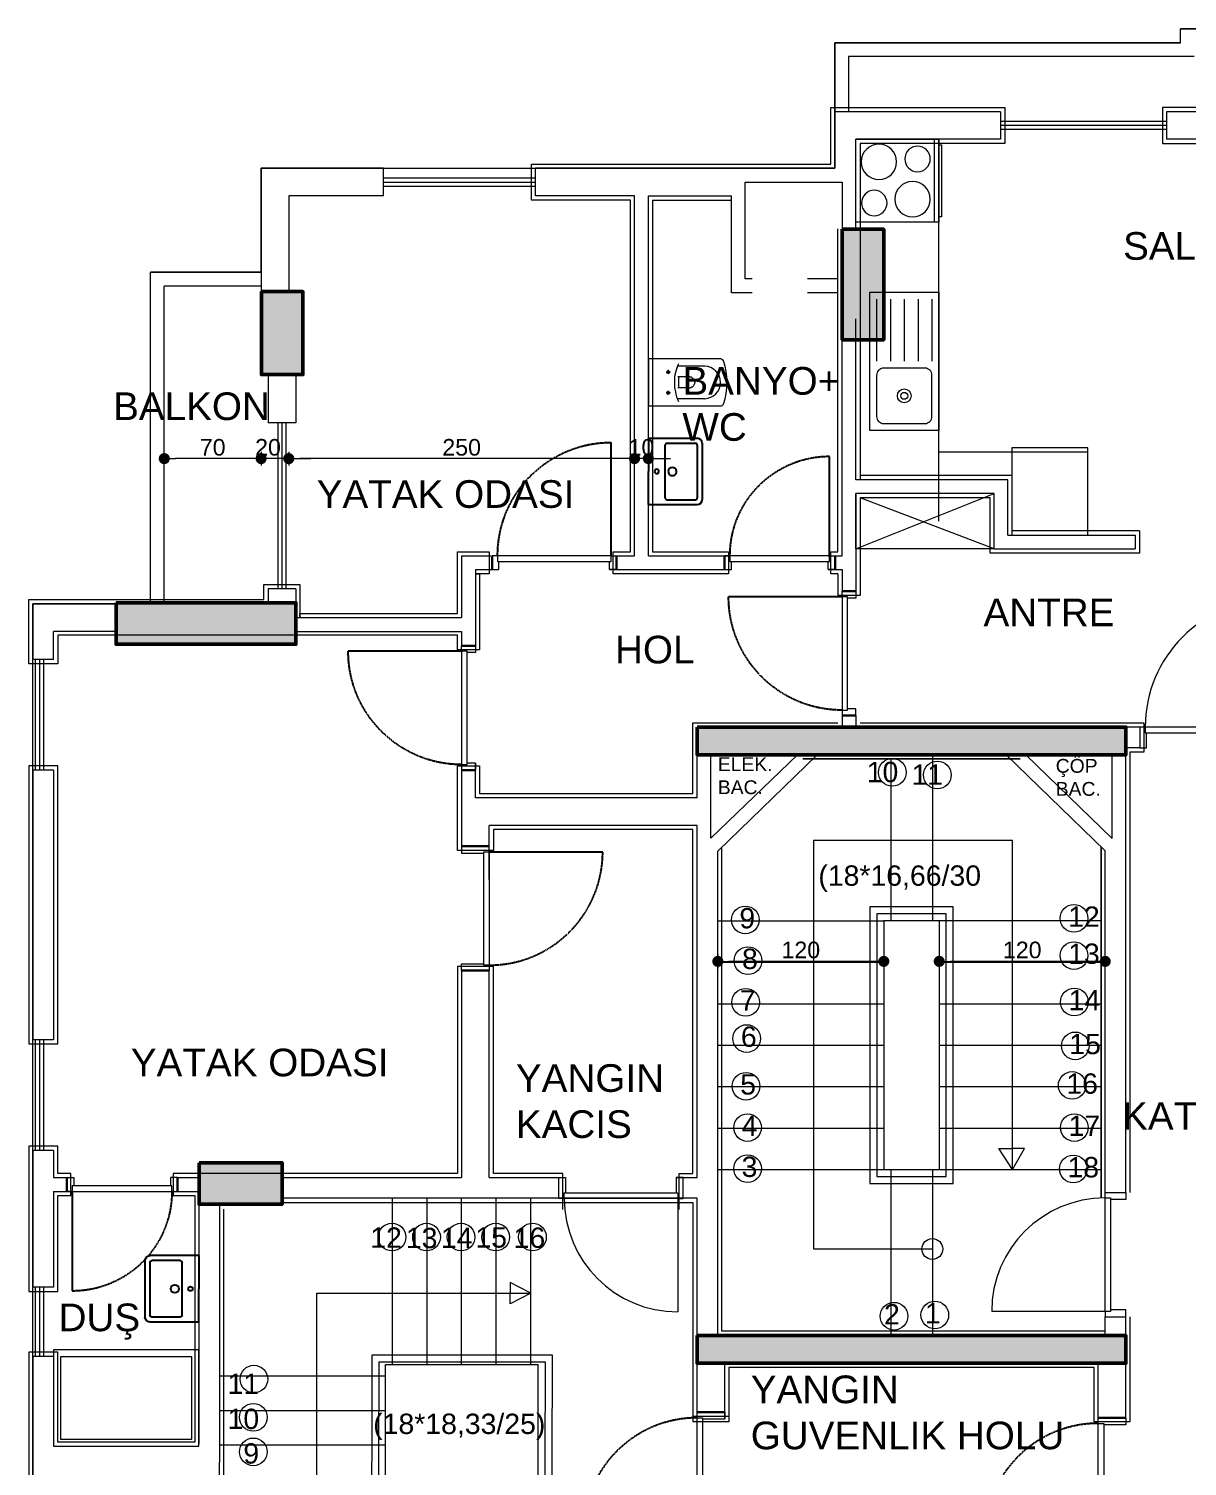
# Model space of a CAD drawing. Header units: millimetres. Extents: x 38129 to 72024, y -56282 to 16512.
# Drawn here: x 51181 to 52018, y -54237 to -53197 of the extents above; entities that cross this region are included whole.
import ezdxf

# ---------------------------------------------------------------- set-up
doc = ezdxf.new("R2010")
doc.units = ezdxf.units.MM
doc.linetypes.add('CENTER2', pattern=[1.125, 0.75, -0.125, 0.125, -0.125])
doc.linetypes.add('HIDDEN', pattern=[0.375, 0.25, -0.125])
for name, color, linetype, lineweight in [('COLUMN4', 3, 'Continuous', 50), ('DUVAR', 255, 'Continuous', 30), ('MİMARİ', 4, 'Continuous', 9), ('TARAMA', 252, 'Continuous', 0)]:
    doc.layers.add(name, color=color, linetype=linetype, lineweight=lineweight)
doc.layers.add('HIDDEN', color=1, linetype='HIDDEN')
doc.layers.add('tefriş', color=42, linetype='Continuous')
doc.styles.add('icdisolcu_yazi', font='arial.ttf')
doc.styles.get("Standard").update_dxf_attribs({"font": 'arial.ttf'})
doc.dimstyles.new('İç Ölçü', dxfattribs={"dimtxt": 12, "dimasz": 8, "dimexe": 5, "dimexo": 0, "dimgap": 2, "dimtad": 1, "dimdec": 0, "dimzin": 12, "dimdsep": 46, "dimtxsty": 'icdisolcu_yazi', "dimblk": 'DOT', "dimcen": 8, "dimdle": 5, "dimclrd": 256, "dimclre": 256, "dimclrt": 7, "dimadec": 0, "dimazin": 3, "dimtfac": 1, "dimtdec": 0, "dimtix": 1, "dimtmove": 2, "dimatfit": 3, "dimldrblk": 'DOT', "dimfxl": 0, "dimtolj": 1, "dimtzin": 0, "dimlwd": -1, "dimlwe": -1, "dimarcsym": 0})

# ---------------------------------------------------------------- blocks, each defined once
blk = doc.blocks.new('*U12')
for p, q in [((4, 0), (0, 0)), ((86, 0), (90, 0))]:
    blk.add_line(p, q)
blk.add_lwpolyline([(4, 0), (86, 0), (86, -4), (4, -4)], close=True)
for points in [[(0, -20), (5, -20), (5, -4)], [(90, -20), (85, -20), (85, -4)]]:
    blk.add_lwpolyline(points)
at = {"layer": 'DUVAR'}
for p, q in [((0, 0), (0, -20)), ((90, 0), (90, -20))]:
    blk.add_line(p, q, dxfattribs=at)
at = {"layer": 'HIDDEN'}
blk.add_line((4, 0), (4, 82), dxfattribs=at)
blk.add_arc((4, 0), 82, 360, 90, dxfattribs=at)
blk = doc.blocks.new('SINK_100x50')
for p, q in [((95, -10), (50, -10)), ((95, -20), (50, -20)), ((95, -30), (50, -30)), ((95, -40), (50, -40))]:
    blk.add_line(p, q)
blk.add_lwpolyline([(100, -5), (100, -55), (0, -55), (0, -5)], close=True)
blk.add_lwpolyline([(5, -15), (5, -45, 0.414214), (10, -50), (40, -50, 0.414214), (45, -45), (45, -15, 0.414214), (40, -10), (10, -10, 0.414214)], format="xyb", close=True)
blk.add_lwpolyline([(95, -50), (50, -50)])
for radius in [5, 2.5]:
    blk.add_circle((25, -30), radius)
blk = doc.blocks.new('OVEN_60-60')
for p, q in [((60, 0), (0, 0)), ((0, 0), (0, -60)), ((60, -60), (60, 0)), ((0, -56.7), (60, -56.7)), ((0, -60), (60, -60)), ((4, -60), (4, -62)), ((4, -62), (56, -62)), ((56, -62), (56, -60))]:
    blk.add_line(p, q)
for centre, radius in [((16.3, -16.7), 12.8), ((46.1, -13.3), 9.22), ((43.3, -41), 12.8), ((14.2, -44.6), 9.22)]:
    blk.add_circle(centre, radius)
blk = doc.blocks.new('*U9')
for p, q in [((4, 0), (0, 0)), ((86, 0), (90, 0))]:
    blk.add_line(p, q)
blk.add_lwpolyline([(4, 0), (86, 0), (86, -4), (4, -4)], close=True)
for points in [[(0, -10), (5, -10), (5, -4)], [(90, -10), (85, -10), (85, -4)]]:
    blk.add_lwpolyline(points)
at = {"layer": 'DUVAR'}
for p, q in [((0, 0), (0, -10)), ((90, 0), (90, -10))]:
    blk.add_line(p, q, dxfattribs=at)
at = {"layer": 'HIDDEN'}
blk.add_line((4, 0), (4, 82), dxfattribs=at)
blk.add_arc((4, 0), 82, 360, 90, dxfattribs=at)
blk = doc.blocks.new('*U11')
for p, q in [((4, 0), (0, 0)), ((76, 0), (80, 0))]:
    blk.add_line(p, q)
blk.add_lwpolyline([(4, 0), (76, 0), (76, -4), (4, -4)], close=True)
for points in [[(0, -10), (5, -10), (5, -4)], [(80, -10), (75, -10), (75, -4)]]:
    blk.add_lwpolyline(points)
at = {"layer": 'DUVAR'}
for p, q in [((0, 0), (0, -10)), ((80, 0), (80, -10))]:
    blk.add_line(p, q, dxfattribs=at)
at = {"layer": 'HIDDEN'}
blk.add_line((4, 0), (4, 72), dxfattribs=at)
blk.add_arc((4, 0), 72, 0, 90, dxfattribs=at)
blk = doc.blocks.new('*U15')
for p, q in [((4, 0), (0, 0)), ((86, 0), (90, 0))]:
    blk.add_line(p, q)
blk.add_lwpolyline([(4, 0), (86, 0), (86, -4), (4, -4)], close=True)
for points in [[(0, -20), (5, -20), (5, -4)], [(90, -20), (85, -20), (85, -4)]]:
    blk.add_lwpolyline(points)
at = {"layer": 'DUVAR'}
for p, q in [((0, 0), (0, -20)), ((90, 0), (90, -20))]:
    blk.add_line(p, q, dxfattribs=at)
at = {"layer": 'HIDDEN'}
blk.add_line((4, 0), (4, 82), dxfattribs=at)
blk.add_arc((4, 0), 82, 360, 90, dxfattribs=at)
blk = doc.blocks.new('A$C5F901649')
at = {"layer": 'tefriş'}
for p, q in [((0, 0), (0, 29.48)), ((2.97, 11.25), (3, 28.35)), ((3, 32.48), (37, 32.48)), ((4.12, 29.48), (35.88, 29.48)), ((37.03, 11.25), (37, 28.35)), ((40, 0), (40, 29.48)), ((35.91, 10.13), (4.09, 10.13)), ((0, 0), (20, 0)), ((40, 0), (20, 0))]:
    blk.add_line(p, q, dxfattribs=at)
for centre, radius, start, end in [((3, 29.48), 3, 90, 180), ((4.12, 28.35), 1.13, 90, 179.92376), ((35.88, 28.35), 1.13, 0.07624, 90), ((37, 29.48), 3, 0, 90), ((4.09, 11.25), 1.13, 179.92376, 270), ((20, 14.45), 2.48, 90, 270), ((20, 14.45), 2.48, 270, 90), ((35.91, 11.25), 1.13, 270, 0.07624), ((20, 5.05), 1.31, 90, 270), ((20, 5.05), 1.31, 270, 90)]:
    blk.add_arc(centre, radius, start, end, dxfattribs=at)
blk = doc.blocks.new('*U34')
for p, q in [((4, 0), (0, 0)), ((86, 0), (90, 0))]:
    blk.add_line(p, q)
blk.add_lwpolyline([(4, 0), (86, 0), (86, -4), (4, -4)], close=True)
for points in [[(0, -10), (5, -10), (5, -4)], [(90, -10), (85, -10), (85, -4)]]:
    blk.add_lwpolyline(points)
at = {"layer": 'DUVAR'}
for p, q in [((0, 0), (0, -10)), ((90, 0), (90, -10))]:
    blk.add_line(p, q, dxfattribs=at)
at = {"layer": 'HIDDEN'}
blk.add_line((4, 0), (4, 82), dxfattribs=at)
blk.add_arc((4, 0), 82, 360, 90, dxfattribs=at)
blk = doc.blocks.new('_Dot')
at = {"color": 0, "lineweight": -2}
blk.add_line((-0.5, 0), (-1, 0), dxfattribs=at)
at = {"color": 0, "lineweight": 30, "const_width": 0.5}
blk.add_lwpolyline([(-0.25, 0, 1), (0.25, 0, 1)], format="xyb", close=True, dxfattribs=at)
blk = doc.blocks.new('*D2972')
at = {"layer": 'Defpoints', "color": 0, "transparency": 16777216}
for p in [(51618.5, -53508), (51618.5, -53508.1), (51628.5, -53508)]:
    blk.add_point(p, dxfattribs=at)
at = {"layer": 'MİMARİ', "transparency": 16777216}
for p, q in [((51618.5, -53508.1), (51618.5, -53503)), ((51628.5, -53508), (51628.5, -53503))]:
    blk.add_line(p, q, dxfattribs=at)
at = {"layer": 'MİMARİ', "linetype": 'Continuous', "transparency": 16777216}
for p, q in [((51610.5, -53508), (51602.5, -53508)), ((51628.5, -53508), (51618.5, -53508)), ((51636.5, -53508), (51644.5, -53508))]:
    blk.add_line(p, q, dxfattribs=at)
at = {"layer": 'MİMARİ', "transparency": 16777216, "xscale": 8, "yscale": 8, "zscale": 8}
blk.add_blockref('_Dot', (51618.5, -53508), dxfattribs=at)
at = {"layer": 'MİMARİ', "transparency": 16777216, "xscale": 8, "yscale": 8, "zscale": 8, "rotation": 180}
blk.add_blockref('_Dot', (51628.5, -53508), dxfattribs=at)
at = {"layer": 'MİMARİ', "color": 7, "transparency": 16777216, "insert": (51623.5, -53499.9), "char_height": 12, "attachment_point": 5, "style": 'icdisolcu_yazi'}
blk.add_mtext('\\A1;10', dxfattribs=at)
blk = doc.blocks.new('*D2973')
at = {"layer": 'Defpoints', "color": 0, "transparency": 16777216}
for p in [(51368.5, -53482.1), (51368.5, -53508), (51618.5, -53508.1)]:
    blk.add_point(p, dxfattribs=at)
at = {"layer": 'MİMARİ', "transparency": 16777216}
for p, q in [((51368.5, -53503), (51368.5, -53513)), ((51618.5, -53508.1), (51618.5, -53503))]:
    blk.add_line(p, q, dxfattribs=at)
at = {"layer": 'MİMARİ', "linetype": 'Continuous', "transparency": 16777216}
blk.add_line((51610.5, -53508), (51376.5, -53508), dxfattribs=at)
at = {"layer": 'MİMARİ', "transparency": 16777216, "xscale": 8, "yscale": 8, "zscale": 8, "rotation": 180}
blk.add_blockref('_Dot', (51368.5, -53508), dxfattribs=at)
at = {"layer": 'MİMARİ', "transparency": 16777216, "xscale": 8, "yscale": 8, "zscale": 8}
blk.add_blockref('_Dot', (51618.5, -53508), dxfattribs=at)
at = {"layer": 'MİMARİ', "color": 7, "transparency": 16777216, "insert": (51493.5, -53499.9), "char_height": 12, "attachment_point": 5, "style": 'icdisolcu_yazi'}
blk.add_mtext('\\A1;250', dxfattribs=at)
blk = doc.blocks.new('*D2974')
at = {"layer": 'Defpoints', "color": 0, "transparency": 16777216}
for p in [(51348.5, -53480.4), (51368.5, -53482.1), (51348.5, -53508)]:
    blk.add_point(p, dxfattribs=at)
at = {"layer": 'MİMARİ', "transparency": 16777216}
for p, q in [((51348.5, -53503), (51348.5, -53513)), ((51368.5, -53503), (51368.5, -53513))]:
    blk.add_line(p, q, dxfattribs=at)
at = {"layer": 'MİMARİ', "linetype": 'Continuous', "transparency": 16777216}
for p, q in [((51340.5, -53508), (51332.5, -53508)), ((51368.5, -53508), (51348.5, -53508)), ((51376.5, -53508), (51384.5, -53508))]:
    blk.add_line(p, q, dxfattribs=at)
at = {"layer": 'MİMARİ', "transparency": 16777216, "xscale": 8, "yscale": 8, "zscale": 8}
blk.add_blockref('_Dot', (51348.5, -53508), dxfattribs=at)
at = {"layer": 'MİMARİ', "transparency": 16777216, "xscale": 8, "yscale": 8, "zscale": 8, "rotation": 180}
blk.add_blockref('_Dot', (51368.5, -53508), dxfattribs=at)
at = {"layer": 'MİMARİ', "color": 7, "transparency": 16777216, "insert": (51353.5, -53499.9), "char_height": 12, "attachment_point": 5, "style": 'icdisolcu_yazi'}
blk.add_mtext('\\A1;20', dxfattribs=at)
blk = doc.blocks.new('*D2975')
at = {"layer": 'Defpoints', "color": 0, "transparency": 16777216}
for p in [(51348.5, -53480.4), (51278.5, -53508), (51278.5, -53517)]:
    blk.add_point(p, dxfattribs=at)
at = {"layer": 'MİMARİ', "transparency": 16777216}
for p, q in [((51278.5, -53513), (51278.5, -53503)), ((51348.5, -53503), (51348.5, -53513))]:
    blk.add_line(p, q, dxfattribs=at)
at = {"layer": 'MİMARİ', "linetype": 'Continuous', "transparency": 16777216}
blk.add_line((51340.5, -53508), (51286.5, -53508), dxfattribs=at)
at = {"layer": 'MİMARİ', "transparency": 16777216, "xscale": 8, "yscale": 8, "zscale": 8, "rotation": 180}
blk.add_blockref('_Dot', (51278.5, -53508), dxfattribs=at)
at = {"layer": 'MİMARİ', "transparency": 16777216, "xscale": 8, "yscale": 8, "zscale": 8}
blk.add_blockref('_Dot', (51348.5, -53508), dxfattribs=at)
at = {"layer": 'MİMARİ', "color": 7, "transparency": 16777216, "insert": (51313.5, -53499.9), "char_height": 12, "attachment_point": 5, "style": 'icdisolcu_yazi'}
blk.add_mtext('\\A1;70', dxfattribs=at)
blk = doc.blocks.new('duravit-caro-asma-62')
for p, q in [((-458, 118), (-259, 118)), ((-387, 1), (-388, -3)), ((-386, 5), (-387, 1)), ((-385, 8), (-386, 5)), ((-384, 12), (-385, 8)), ((-382, 15), (-384, 12)), ((-380, 18), (-382, 15)), ((-378, 21), (-380, 18)), ((-376, 24), (-378, 21)), ((-374, 26), (-376, 24)), ((-371, 29), (-374, 26)), ((-368, 31), (-371, 29)), ((-365, 33), (-368, 31)), ((-362, 34), (-365, 33)), ((-359, 36), (-362, 34)), ((-355, 37), (-359, 36)), ((-351, 38), (-355, 37)), ((-347, 38), (-351, 38)), ((-343, 38), (-347, 38)), ((-344, 38), (-264, 38)), ((-271, 37), (-271, -42)), ((-388, -3), (-388, -7)), ((-388, -7), (-388, -7)), ((-388, -7), (-388, -11)), ((-388, -11), (-388, -15)), ((-388, -15), (-387, -11)), ((-387, -11), (-386, -14)), ((-386, -14), (-385, -10)), ((-385, -10), (-383, -13)), ((-383, -13), (-382, -17)), ((-382, -17), (-380, -20)), ((-380, -20), (-378, -23)), ((-378, -23), (-375, -26)), ((-375, -26), (-373, -29)), ((-373, -29), (-370, -31)), ((-370, -31), (-367, -33)), ((-367, -33), (-364, -35)), ((-364, -35), (-361, -37)), ((-361, -37), (-357, -38)), ((-357, -38), (-353, -39)), ((-353, -39), (-349, -40)), ((-349, -40), (-345, -41)), ((-345, -41), (-341, -41)), ((-264, -42), (-340, -42)), ((-458, -118), (-261, -118))]:
    blk.add_line(p, q)
at = {"color": 4, "linetype": 'CENTER2', "ltscale": 30}
for p, q in [((-209, 75), (-176, 75)), ((-193, 91), (-193, 57)), ((-209, -75), (-176, -75)), ((-193, -91), (-193, -57))]:
    blk.add_line(p, q, dxfattribs=at)
blk.add_lwpolyline([(-50, 165, 0.414214), (-55, 170), (-573, 170, 0.320013), (-592, 157, 0.178212), (-592, -157, 0.320013), (-573, -170), (-55, -170, 0.414214), (-50, -165)], format="xyb", close=True)
for centre in [(-193, 75), (-193, -75)]:
    blk.add_circle(centre, 10)
for centre, radius, start, end in [((-454, 0), 118, 91.839, 268.161), ((-598, -4), 360, 359.6639, 23.2064), ((-542, -4), 304, 334.6873, 359.5949)]:
    blk.add_arc(centre, radius, start, end)
blk = doc.blocks.new('*U8')
for p, q in [((4, 0), (0, 0)), ((76, 0), (80, 0))]:
    blk.add_line(p, q)
blk.add_lwpolyline([(4, 0), (76, 0), (76, -4), (4, -4)], close=True)
for points in [[(0, -10), (5, -10), (5, -4)], [(80, -10), (75, -10), (75, -4)]]:
    blk.add_lwpolyline(points)
at = {"layer": 'DUVAR'}
for p, q in [((0, 0), (0, -10)), ((80, 0), (80, -10))]:
    blk.add_line(p, q, dxfattribs=at)
at = {"layer": 'HIDDEN'}
blk.add_line((4, 0), (4, 72), dxfattribs=at)
blk.add_arc((4, 0), 72, 0, 90, dxfattribs=at)
blk = doc.blocks.new('wertertw')
at = {"layer": 'TARAMA', "lineweight": -3}
h = blk.add_hatch(dxfattribs=at)
h.set_pattern_fill('ANSI33', color=256, scale=2.5, style=0)
h.set_pattern_definition([(45, (-86643.698, -32547.66), (-11.2253202, 11.2253202), []), (45, (-86632.472, -32547.66), (-11.2253202, 11.2253202), [7.9375, -3.96875])])
h.paths.add_polyline_path([(-616.2, 351.9), (-616.2, -88.1), (-306.2, -88.1), (-306.2, -68.1), (-596.2, -68.1), (-596.2, 331.9), (-306.2, 331.9), (-306.2, 351.9)])
h.paths.add_polyline_path([(38.8, -338.1), (78.8, -338.1), (78.8, -378.1), (38.8, -378.1)])
h.paths.add_polyline_path([(-471.2, -318.1), (-441.2, -318.1), (-441.2, -378.1), (-471.2, -378.1)])
h.paths.add_polyline_path([(-961.2, -318.1), (-931.2, -318.1), (-931.2, -378.1), (-961.2, -378.1)])
h.paths.add_polyline_path([(343.8, -163.1), (413.8, -163.1), (413.8, -198.1), (343.8, -198.1)])
h.paths.add_polyline_path([(8.8, -163.1), (78.8, -163.1), (78.8, -198.1), (8.8, -198.1)])
h.paths.add_polyline_path([(-1036.2, -148.1), (-906.2, -148.1), (-906.2, -178.1), (-1036.2, -178.1)])
h.paths.add_polyline_path([(-976.2, 256.9), (-916.2, 256.9), (-916.2, 226.9), (-976.2, 226.9)])
h.paths.add_polyline_path([(343.8, 459.4), (413.8, 459.4), (413.8, 424.4), (343.8, 424.4)])
h.paths.add_polyline_path([(8.8, 459.4), (78.8, 459.4), (78.8, 424.4), (8.8, 424.4)])
h.paths.add_polyline_path([(-616.2, 531.9), (-306.2, 531.9), (-306.2, 511.9), (-616.2, 511.9)])
h.paths.add_polyline_path([(-976.2, 656.9), (-916.2, 656.9), (-916.2, 626.9), (-976.2, 626.9)])
h.paths.add_polyline_path([(-616.2, 971.9), (-306.2, 971.9), (-306.2, 951.9), (-616.2, 951.9)])
h.paths.add_polyline_path([(343.8, 1081.9), (413.8, 1081.9), (413.8, 1046.9), (343.8, 1046.9)])
h.paths.add_polyline_path([(8.8, 1081.9), (78.8, 1081.9), (78.8, 1046.9), (8.8, 1046.9)])
h.paths.add_polyline_path([(-1036.2, 1061.9), (-906.2, 1061.9), (-906.2, 1031.9), (-1036.2, 1031.9)])
h.paths.add_polyline_path([(-931.2, 1286.9), (-901.2, 1286.9), (-901.2, 1226.9), (-931.2, 1226.9)])
h.paths.add_polyline_path([(68.8, 1332), (108.8, 1332), (108.8, 1292), (68.8, 1292)])
h.paths.add_polyline_path([(-511.2, 1332), (-481.2, 1332), (-481.2, 1252), (-511.2, 1252)])
at = {"layer": 'COLUMN4', "color": 3}
for points in [[(-511.2, 1332), (-481.2, 1332), (-481.2, 1252), (-511.2, 1252)], [(-931.2, 1286.9), (-901.2, 1286.9), (-901.2, 1226.9), (-931.2, 1226.9)], [(-1036.2, 1061.9), (-906.2, 1061.9), (-906.2, 1031.9), (-1036.2, 1031.9)], [(-616.2, 971.9), (-306.2, 971.9), (-306.2, 951.9), (-616.2, 951.9)], [(-976.2, 656.9), (-916.2, 656.9), (-916.2, 626.9), (-976.2, 626.9)], [(-616.2, 531.9), (-306.2, 531.9), (-306.2, 511.9), (-616.2, 511.9)]]:
    blk.add_lwpolyline(points, close=True, dxfattribs=at)
blk = doc.blocks.new('*D2983')
at = {"layer": 'Defpoints', "color": 0, "transparency": 16777216}
for p in [(51838.8, -53864.2), (51838.8, -53871.6), (51958.8, -53872.2)]:
    blk.add_point(p, dxfattribs=at)
at = {"layer": 'MİMARİ', "transparency": 16777216}
for p, q in [((51838.8, -53866.6), (51838.8, -53876.6)), ((51958.8, -53872.2), (51958.8, -53866.6))]:
    blk.add_line(p, q, dxfattribs=at)
at = {"layer": 'MİMARİ', "linetype": 'Continuous', "transparency": 16777216}
blk.add_line((51950.8, -53871.6), (51846.8, -53871.6), dxfattribs=at)
at = {"layer": 'MİMARİ', "transparency": 16777216, "xscale": 8, "yscale": 8, "zscale": 8, "rotation": 180}
blk.add_blockref('_Dot', (51838.8, -53871.6), dxfattribs=at)
at = {"layer": 'MİMARİ', "transparency": 16777216, "xscale": 8, "yscale": 8, "zscale": 8}
blk.add_blockref('_Dot', (51958.8, -53871.6), dxfattribs=at)
at = {"layer": 'MİMARİ', "color": 7, "transparency": 16777216, "insert": (51898.8, -53863.4), "char_height": 12, "attachment_point": 5, "style": 'icdisolcu_yazi'}
blk.add_mtext('\\A1;120', dxfattribs=at)
blk = doc.blocks.new('*D2984')
at = {"layer": 'Defpoints', "color": 0, "transparency": 16777216}
for p in [(51678.7, -53854.8), (51798.7, -53860), (51678.7, -53871.6)]:
    blk.add_point(p, dxfattribs=at)
at = {"layer": 'MİMARİ', "transparency": 16777216}
for p, q in [((51678.7, -53866.6), (51678.7, -53876.6)), ((51798.7, -53866.6), (51798.7, -53876.6))]:
    blk.add_line(p, q, dxfattribs=at)
at = {"layer": 'MİMARİ', "linetype": 'Continuous', "transparency": 16777216}
blk.add_line((51790.7, -53871.6), (51686.7, -53871.6), dxfattribs=at)
at = {"layer": 'MİMARİ', "transparency": 16777216, "xscale": 8, "yscale": 8, "zscale": 8, "rotation": 180}
blk.add_blockref('_Dot', (51678.7, -53871.6), dxfattribs=at)
at = {"layer": 'MİMARİ', "transparency": 16777216, "xscale": 8, "yscale": 8, "zscale": 8}
blk.add_blockref('_Dot', (51798.7, -53871.6), dxfattribs=at)
at = {"layer": 'MİMARİ', "color": 7, "transparency": 16777216, "insert": (51738.7, -53863.4), "char_height": 12, "attachment_point": 5, "style": 'icdisolcu_yazi'}
blk.add_mtext('\\A1;120', dxfattribs=at)

msp = doc.modelspace()

# ---------------------------------------------------------------- linework, layer by layer
at = {"layer": 'MİMARİ'}
for p, q in [((52498.5, -53197.1), (52013.1, -53197.1)), ((52013.1, -53207.2), (52013.1, -53197.1)), ((52013.1, -53207.2), (51763.3, -53207.2)), ((51763.3, -53207.2), (51763.3, -53257.2)), ((52023.1, -53217.2), (51773.3, -53217.2)), ((51773.3, -53217.2), (51773.3, -53257.2)), ((51760.3, -53295), (51760.3, -53254.2)), ((51760.3, -53254.2), (51886.1, -53254.2)), ((51883.1, -53257.2), (51883.1, -53277.1)), ((51886.1, -53254.2), (51886.1, -53280.1)), ((52088.1, -53257.2), (52003.1, -53257.2)), ((52003.1, -53257.2), (52003.1, -53277.1)), ((52003.1, -53264.1), (51883.1, -53264.1)), ((52003.1, -53267.1), (51883.1, -53267.1)), ((51778.5, -53341.8), (51778.5, -53277.1)), ((52003.1, -53270.1), (51883.1, -53270.1)), ((51886.1, -53280.1), (51781.5, -53280.1)), ((51781.5, -53280.1), (51781.5, -53338.8)), ((51437, -53318), (51437, -53298)), ((51544, -53321), (51544, -53295)), ((51544, -53295), (51615.5, -53295)), ((51547, -53318), (51547, -53298)), ((51615.5, -53295), (51760.3, -53295)), ((51720.5, -53295), (51760.3, -53295)), ((51437, -53305), (51547, -53305)), ((51437, -53308), (51547, -53308)), ((51698.5, -53308), (51768.5, -53308)), ((51698.5, -53378), (51698.5, -53308)), ((51723.5, -53308), (51768.5, -53308)), ((51768.5, -53308), (51768.5, -53341.8)), ((51437, -53311), (51547, -53311)), ((51618.5, -53578.3), (51618.5, -53318)), ((51628.5, -53396.8), (51628.5, -53318)), ((51628.5, -53318), (51688.5, -53318)), ((51688.5, -53388), (51688.5, -53318)), ((51615.5, -53321), (51544, -53321)), ((51615.5, -53575.3), (51615.5, -53321)), ((51631.5, -53321), (51688.5, -53321)), ((51631.5, -53321), (51631.5, -53575.3)), ((51781.5, -53338.8), (51781.5, -53338.8)), ((51781.5, -53338.8), (51781.5, -53409.8)), ((51765.5, -53575.3), (51765.5, -53341.8)), ((51348.5, -53373.2), (51268.5, -53373.2)), ((51268.5, -53613), (51268.5, -53373.2)), ((51703.5, -53378), (51698.5, -53378)), ((51765.5, -53378), (51743.5, -53378)), ((51348.5, -53383.2), (51278.5, -53383.2)), ((51278.5, -53613), (51278.5, -53383.2)), ((51628.5, -53578.3), (51628.5, -53388)), ((51703.5, -53388), (51688.5, -53388)), ((51765.5, -53388), (51743.5, -53388)), ((51778.5, -53523.3), (51778.5, -53406.8)), ((51778.5, -53523.3), (51778.5, -53406.8)), ((51781.5, -53409.8), (51781.5, -53409.8)), ((51781.5, -53409.8), (51781.5, -53520.3)), ((51781.5, -53409.8), (51781.5, -53523.3)), ((51768.5, -53578.3), (51768.5, -53416.8)), ((51353.5, -53447.2), (51353.5, -53482.1)), ((51373.5, -53447.2), (51373.5, -53482.1)), ((51373.5, -53482.1), (51353.5, -53482.1)), ((51360.5, -53482.1), (51360.5, -53602.1)), ((51363.5, -53482.1), (51363.5, -53602.1)), ((51366.5, -53482.1), (51366.5, -53602.1)), ((51888.5, -53523.3), (51778.5, -53523.3)), ((51888.5, -53563.3), (51888.5, -53523.3)), ((51778.5, -53563.3), (51778.5, -53533.3)), ((51778.5, -53533.3), (51778.5, -53603.9)), ((51878.5, -53533.3), (51778.5, -53533.3)), ((51778.5, -53573.3), (51878.5, -53533.3)), ((51778.5, -53563.3), (51778.5, -53533.3)), ((51778.5, -53573.3), (51778.5, -53533.3)), ((51781.5, -53536.3), (51781.5, -53560.3)), ((51878.5, -53573.3), (51781.5, -53536.3)), ((51781.5, -53536.3), (51781.5, -53572.1)), ((51878.5, -53573.3), (51878.5, -53533.3)), ((51888.5, -53563.3), (51980.5, -53563.3)), ((51980.5, -53563.3), (51980.5, -53573.3)), ((51983.5, -53560.3), (51983.5, -53576.3)), ((51490.5, -53578.3), (51490.5, -53575.3)), ((51490.5, -53575.3), (51510.5, -53575.3)), ((51490.5, -53620), (51490.5, -53578.3)), ((51493.5, -53578.3), (51493.5, -53623)), ((51493.5, -53578.3), (51514.5, -53578.3)), ((51510.5, -53575.3), (51513.5, -53575.3)), ((51513.5, -53575.3), (51513.5, -53588.3)), ((51601.5, -53578.3), (51618.5, -53578.3)), ((51603, -53591.3), (51603, -53575.3)), ((51603, -53575.3), (51615.5, -53575.3)), ((51628.5, -53578.3), (51687.5, -53578.3)), ((51631.5, -53575.3), (51686.5, -53575.3)), ((51686.5, -53575.3), (51686.5, -53591.3)), ((51758.5, -53578.3), (51768.5, -53578.3)), ((51760.5, -53575.3), (51765.5, -53575.3)), ((51760.5, -53591.3), (51760.5, -53575.3)), ((51878.5, -53573.3), (51778.5, -53573.3)), ((51778.5, -53573.3), (51778.5, -53603.9)), ((51878.5, -53573.3), (51980.5, -53573.3)), ((51503.5, -53588.3), (51503.5, -53643.3)), ((51503.5, -53588.3), (51515.5, -53588.3)), ((51513.5, -53588.3), (51513.5, -53591.3)), ((51600.5, -53588.3), (51688.5, -53588.3)), ((51758.5, -53588.3), (51768.5, -53588.3)), ((51768.5, -53588.3), (51768.5, -53603.9)), ((51768.5, -53588.3), (51768.5, -53603.9)), ((51350.5, -53602.1), (51350.5, -53599.1)), ((51350.5, -53599.1), (51368.5, -53599.1)), ((51368.5, -53599.1), (51376.5, -53599.1)), ((51376.5, -53599.1), (51376.5, -53623)), ((51513.5, -53591.3), (51503.5, -53591.3)), ((51503.5, -53591.3), (51506.5, -53591.3)), ((51506.5, -53591.3), (51506.5, -53643.3)), ((51686.5, -53591.3), (51603, -53591.3)), ((51765.5, -53591.3), (51760.5, -53591.3)), ((51765.5, -53591.3), (51765.5, -53606.9)), ((51180.5, -53656.3), (51180.5, -53610)), ((51180.5, -53610), (51315.5, -53610)), ((51315.5, -53610), (51315.5, -53610)), ((51315.5, -53610), (51350.5, -53610)), ((51341.5, -53610), (51341.5, -53610)), ((51350.5, -53610), (51350.5, -53602.1)), ((51353.5, -53602.1), (51353.5, -53612.2)), ((51373.5, -53602.1), (51353.5, -53602.1)), ((51373.5, -53602.1), (51373.5, -53612.2)), ((51781.5, -53606.9), (51765.5, -53606.9)), ((51768.5, -53603.9), (51778.5, -53603.9)), ((51768.5, -53603.9), (51778.5, -53603.9)), ((51183.5, -53613), (51183.5, -53653.3)), ((51243.5, -53613), (51183.5, -53613)), ((51373.5, -53620), (51373.5, -53623)), ((51376.5, -53623), (51376.5, -53620)), ((51376.5, -53620), (51490.5, -53620)), ((51373.7, -53623), (51493.5, -53623)), ((51198.5, -53653.3), (51198.5, -53633)), ((51243.5, -53633), (51198.5, -53633)), ((51490.5, -53635.7), (51201.5, -53635.7)), ((51201.5, -53635.7), (51201.5, -53656.3)), ((51253.5, -53633), (51253.5, -53633)), ((51373.7, -53633), (51493.5, -53633)), ((51490.5, -53646.3), (51490.5, -53635.7)), ((51493.5, -53633), (51493.5, -53643.3)), ((51493.5, -53646.3), (51490.5, -53646.3)), ((51493.5, -53643.3), (51503.5, -53643.3)), ((51506.5, -53646.3), (51493.5, -53646.3)), ((51506.5, -53643.3), (51506.5, -53646.3)), ((51201.5, -53656.3), (51180.5, -53656.3)), ((51198.5, -53653.3), (51183.5, -53653.3)), ((51185.5, -53733.3), (51185.5, -53653.3)), ((51188.5, -53733.3), (51188.5, -53653.3)), ((51191.5, -53733.3), (51191.5, -53653.3)), ((51768.5, -53693.9), (51768.5, -53702.2)), ((51768.5, -53693.9), (51778.5, -53693.9)), ((51778.5, -53693.9), (51778.5, -53702.2)), ((51660.7, -53750.3), (51660.7, -53699.2)), ((51660.7, -53699.2), (51765.5, -53699.2)), ((51781.5, -53699.2), (51978.7, -53699.2)), ((51983.7, -53702.2), (51973.7, -53702.2)), ((51978.7, -53699.2), (51986.7, -53699.2)), ((51987.7, -53702.2), (51983.7, -53702.2)), ((51983.7, -53702.2), (51983.7, -53717.2)), ((51986.7, -53699.2), (51986.7, -53720.2)), ((51673.7, -53782.5), (51673.7, -53722.1)), ((51736.3, -53722.2), (51673.7, -53782.5)), ((51750.5, -53722.2), (51678.7, -53791.8)), ((51740.3, -53725.1), (51897.2, -53725.1)), ((51803.7, -53725.1), (51803.7, -53842.2)), ((51833.8, -53722.2), (51833.8, -53842.2)), ((51901.3, -53722.2), (51963.8, -53782.7)), ((51963.8, -53782.7), (51963.8, -53722.2)), ((51983.7, -53717.2), (51973.7, -53717.2)), ((51986.7, -53720.2), (51976.7, -53720.2)), ((51976.7, -53720.2), (51976.7, -53738.6)), ((51183.5, -53733.3), (51183.5, -53928.3)), ((51198.5, -53733.3), (51183.5, -53733.3)), ((51198.5, -53733.3), (51198.5, -53928.3)), ((51490.5, -53750.3), (51490.5, -53730.3)), ((51490.5, -53730.3), (51506.5, -53730.3)), ((51503.5, -53733.3), (51493.5, -53733.3)), ((51493.5, -53733.3), (51493.5, -53753.3)), ((51503.5, -53733.3), (51503.5, -53728.3)), ((51503.5, -53728.3), (51503.5, -53733.3)), ((51503.5, -53728.3), (51503.5, -53733.3)), ((51503.5, -53753.3), (51503.5, -53733.3)), ((51506.5, -53730.3), (51506.5, -53750.3)), ((51490.5, -53791.3), (51490.5, -53750.3)), ((51490.5, -53750.3), (51490.5, -53750.3)), ((51493.5, -53753.3), (51493.5, -53793.3)), ((51493.5, -53753.3), (51493.5, -53753.3)), ((51663.7, -53753.3), (51503.5, -53753.3)), ((51506.5, -53750.3), (51660.7, -53750.3)), ((51663.7, -53773.3), (51513.5, -53773.3)), ((51513.5, -53812.5), (51513.5, -53773.3)), ((51660.7, -53776.3), (51516.5, -53776.3)), ((51516.5, -53776.3), (51516.5, -53791.3)), ((51660.7, -54025), (51660.7, -53776.3)), ((51891.8, -53784.3), (51748, -53784.3)), ((51748, -53784.3), (51748, -54079.6)), ((51891.8, -54022.2), (51891.8, -53784.3)), ((51516.5, -53791.3), (51490.5, -53791.3)), ((51678.7, -54048.2), (51678.7, -53791.8)), ((51681.7, -54139.1), (51681.7, -53788.9)), ((51955.8, -53788.8), (51955.8, -54042.8)), ((51678.7, -53842.2), (51798.7, -53842.2)), ((51838.8, -53842.2), (51798.7, -53842.2)), ((51798.7, -53842.2), (51798.7, -54022.2)), ((51516.5, -53875.3), (51490.5, -53875.3)), ((51490.5, -53875.3), (51490.5, -54025)), ((51493.5, -53878.3), (51493.5, -54028)), ((51513.5, -54028), (51513.5, -53878.3)), ((51516.5, -54025), (51516.5, -53875.3)), ((51678.7, -53872.2), (51798.7, -53872.2)), ((51838.8, -53872.2), (51955.8, -53872.2)), ((51678.7, -53902.2), (51798.7, -53902.2)), ((51838.8, -53902.2), (51955.8, -53902.2)), ((51198.5, -53928.3), (51183.5, -53928.3)), ((51185.5, -54008.3), (51185.5, -53928.3)), ((51188.5, -54008.3), (51188.5, -53928.3)), ((51191.5, -54008.3), (51191.5, -53928.3)), ((51678.7, -53932.2), (51798.7, -53932.2)), ((51838.8, -53932.2), (51955.8, -53932.2)), ((51678.7, -53962.2), (51798.7, -53962.2)), ((51678.7, -53962.2), (51798.7, -53962.2)), ((51838.8, -53962.2), (51955.8, -53962.2)), ((51838.8, -53962.2), (51955.8, -53962.2)), ((51678.7, -53992.2), (51798.7, -53992.2)), ((51838.8, -53992.2), (51955.8, -53992.2)), ((51183.5, -54008.3), (51183.5, -54107.3)), ((51198.5, -54008.3), (51183.5, -54008.3)), ((51891.8, -54022.2), (51881.9, -54006.9)), ((51881.9, -54006.9), (51891.8, -54006.9)), ((51490.5, -54025), (51285, -54025)), ((51285, -54025), (51285, -54041)), ((51566.7, -54025), (51516.5, -54025)), ((51566.7, -54051), (51566.7, -54025)), ((51566.7, -54046), (51566.7, -54025)), ((51650.7, -54051), (51650.7, -54025)), ((51650.7, -54025), (51660.7, -54025)), ((51678.7, -54022.2), (51798.7, -54022.2)), ((51798.7, -54022.2), (51838.8, -54022.2)), ((51803.7, -54022.2), (51803.7, -54142.2)), ((51198.5, -54028), (51208, -54028)), ((51288, -54028), (51303.5, -54028)), ((51363.5, -54028), (51493.5, -54028)), ((51513.5, -54028), (51568.7, -54028)), ((51563.7, -54043), (51563.7, -54028)), ((51648.7, -54028), (51663.7, -54028)), ((51648.7, -54028), (51663.7, -54028)), ((51648.7, -54028), (51663.7, -54028)), ((51648.7, -54028), (51663.7, -54028)), ((51653.7, -54043), (51653.7, -54028)), ((51198.5, -54038), (51212, -54038)), ((51198.5, -54038), (51198.5, -54107.3)), ((51284, -54038), (51303.5, -54038)), ((51285, -54041), (51300.5, -54041)), ((51300.5, -54041), (51300.5, -54219.2)), ((51363.7, -54045.9), (51660.7, -54045.9)), ((51567.7, -54043), (51563.7, -54043)), ((51649.7, -54043), (51653.7, -54043)), ((51649.7, -54043), (51649.7, -54125)), ((51660.7, -54045.9), (51660.7, -54204.7)), ((51958.7, -54042.7), (51958.7, -54038.7)), ((51958.7, -54038.7), (51973.7, -54038.7)), ((51321.5, -54417.2), (51321.5, -54050.9)), ((51488.5, -54047.9), (51488.5, -54047.9)), ((51488.5, -54047.9), (51488.5, -54047.9)), ((51198.5, -54078.3), (51198.5, -54078.3)), ((51748, -54079.6), (51833.8, -54079.6)), ((51198.5, -54107.3), (51183.5, -54107.3)), ((51185.5, -54157.3), (51185.5, -54107.3)), ((51188.5, -54157.3), (51188.5, -54107.3)), ((51191.5, -54157.3), (51191.5, -54107.3)), ((51543.5, -54111.5), (51528.6, -54103.8)), ((51528.6, -54103.8), (51528.6, -54111.5)), ((51388.7, -54351.6), (51388.7, -54111.5)), ((51388.7, -54111.5), (51543.5, -54111.5)), ((51543.5, -54111.5), (51528.6, -54119.2)), ((51528.6, -54119.2), (51528.6, -54111.5)), ((51958.7, -54124.7), (51876.7, -54124.7)), ((51958.7, -54124.7), (51958.7, -54128.7)), ((51976.7, -54128.7), (51976.7, -54204.7)), ((51958.7, -54139.1), (51681.7, -54139.1)), ((51201.5, -54154.3), (51180.5, -54154.3)), ((51180.5, -54154.3), (51180.5, -54310)), ((51198.5, -54157.3), (51183.5, -54157.3)), ((51183.5, -54157.3), (51183.5, -54307)), ((51198.5, -54154.6), (51198.5, -54222.2)), ((51201.5, -54219.2), (51201.5, -54154.3)), ((51318.5, -54171.3), (51438.5, -54171.3)), ((51950.7, -54165.2), (51686.7, -54165.2)), ((51686.7, -54165.2), (51686.7, -54204.7)), ((51738.7, -54162.2), (51898.7, -54162.2)), ((51950.7, -54204.7), (51950.7, -54165.2)), ((51318.5, -54196.3), (51438.5, -54196.3)), ((51686.7, -54200.7), (51660.7, -54200.7)), ((51686.7, -54204.7), (51660.7, -54204.7)), ((51976.7, -54204.7), (51950.7, -54204.7)), ((51198.5, -54222.2), (51303.5, -54222.2)), ((51300.5, -54219.2), (51201.5, -54219.2)), ((51318.5, -54221.3), (51438.5, -54221.3))]:
    msp.add_line(p, q, dxfattribs=at)
at = {"layer": 'MİMARİ', "color": 3, "lineweight": 15}
msp.add_lwpolyline([(51183.5, -54851.3), (51183.5, -53613), (51243.5, -53613), (51243.5, -53612.2), (51268.5, -53612.2), (51268.5, -53373.2), (51348.5, -53373.2), (51348.5, -53298), (51763.3, -53298), (51763.3, -53207.2), (52013.1, -53207.2), (52013.1, -53197.1), (52498.5, -53197.1), (52498.5, -53592.1), (52622, -53592.1), (52623.7, -53592.1), (52623.7, -53592.2), (52803.5, -53592.2), (52803.5, -53942.2), (52828.6, -53942.2), (52828.6, -54522.2)], dxfattribs=at)
at = {"layer": 'MİMARİ'}
for points in [[(51883.1, -53257.2), (51763.3, -53257.2), (51763.3, -53298), (51723.5, -53298)], [(51883.1, -53277.1), (51778.5, -53277.1)], [(51838.5, -53553.3), (51838.5, -53277.1)], [(52088.1, -53277.1), (52003.1, -53277.1)], [(51437, -53298), (51348.5, -53298), (51348.5, -53386.8)], [(51618.5, -53298), (51547, -53298)], [(51763.3, -53298), (51618.5, -53298)], [(51437, -53318), (51368.5, -53318), (51368.5, -53386.8)], [(51618.5, -53318), (51547, -53318)], [(51946.3, -53563.3), (51946.3, -53503.3), (51838.5, -53503.3)], [(51946.3, -53563.3), (51946.3, -53500.3), (51891.3, -53500.3), (51891.3, -53563.3)], [(51983.5, -53560.3), (51891.5, -53560.3), (51891.5, -53520.3), (51781.5, -53520.3)], [(51983.5, -53576.3), (51878.5, -53576.3), (51875.5, -53576.3), (51875.5, -53536.3), (51781.5, -53536.3), (51781.5, -53606.9)], [(51198.5, -53633), (51198.5, -53633)], [(51983.7, -53717.2), (51988.7, -53717.2), (51988.7, -53706.2)], [(51663.7, -53753.3), (51663.7, -53722.2)], [(51897.2, -53725.2), (51740.2, -53725.2)], [(51958.8, -54042.7), (51958.8, -53791.7), (51886.9, -53722.1)], [(51973.7, -54038.7), (51973.7, -53717.2)], [(51976.7, -53738.6), (51976.7, -54038.7)], [(51663.7, -54028), (51663.7, -53773.3)], [(51955.8, -54042.8), (51955.8, -53788.9)], [(51955.8, -53842.2), (51838.8, -53842.2), (51838.8, -54022.2), (51955.8, -54022.2)], [(51198.5, -54008.3), (51198.5, -54028)], [(51891.8, -54022.2), (51900.4, -54006.9), (51891.8, -54006.9)], [(51833.8, -54022.2), (51833.8, -54142.2)], [(51563.7, -54028), (51568.7, -54028), (51568.7, -54039)], [(51653.7, -54028), (51648.7, -54028), (51648.7, -54039)], [(51198.5, -54038), (51198.5, -54078.3)], [(51663.7, -54142.1), (51663.7, -54042.9), (51363.5, -54042.9)], [(51443.5, -54163.1), (51443.5, -54042.9)], [(51468.5, -54163.1), (51468.5, -54042.9)], [(51493.5, -54163.1), (51493.5, -54042.9)], [(51518.5, -54163.1), (51518.5, -54042.9)], [(51543.5, -54163.1), (51543.5, -54042.9)], [(51663.7, -54142.2), (51663.7, -54043)], [(51973.7, -54038.7), (51973.7, -54043.7), (51962.7, -54043.7)], [(51303.5, -54048), (51303.5, -54220.5)], [(51318.5, -54047.9), (51318.5, -54233.9)], [(51678.7, -54142.1), (51678.7, -54048.2)], [(51958.7, -54142.2), (51958.7, -54128.7), (51973.7, -54128.7)], [(51973.7, -54128.7), (51973.7, -54123.7), (51962.7, -54123.7)], [(51973.7, -54142.2), (51973.7, -54128.7)], [(51973.7, -54142.2), (51973.7, -54128.7)], [(51663.7, -54171.6), (51663.7, -54162.1)], [(51438.5, -54163.1), (51548.5, -54163.1), (51548.5, -54301.3), (51438.5, -54301.3), (51438.5, -54163.1)], [(51663.7, -54201.7), (51663.7, -54162.2)], [(51683.7, -54201.7), (51683.7, -54162.2)], [(51953.7, -54201.7), (51953.7, -54162.2)], [(51973.7, -54201.7), (51973.7, -54162.2)], [(51318.5, -54416.3), (51318.5, -54233.9)]]:
    msp.add_lwpolyline(points, dxfattribs=at)
for points in [[(52000.1, -53280.1), (52091.1, -53280.1), (52091.1, -53254.2), (52000.1, -53254.2)], [(52079.7, -53702.2), (51987.7, -53702.2), (51987.7, -53706.2), (52079.7, -53706.2)], [(51180.5, -53931.3), (51201.5, -53931.3), (51201.5, -53730.3), (51180.5, -53730.3)], [(51788.7, -54032.2), (51848.8, -54032.2), (51848.8, -53832.2), (51788.7, -53832.2)], [(51793.7, -54027.2), (51843.8, -54027.2), (51843.8, -53837.2), (51793.7, -53837.2)], [(51180.5, -54110.3), (51201.5, -54110.3), (51201.5, -54041), (51211, -54041), (51211, -54025), (51201.5, -54025), (51201.5, -54005.3), (51180.5, -54005.3)], [(51649.7, -54043), (51567.7, -54043), (51567.7, -54039), (51649.7, -54039)], [(51958.7, -54124.7), (51958.7, -54042.7), (51962.7, -54042.7), (51962.7, -54124.7)], [(51198.5, -54222.2), (51303.5, -54222.2), (51303.5, -54152.6), (51198.5, -54152.6)], [(51203.5, -54217.2), (51298.5, -54217.2), (51298.5, -54157.6), (51203.5, -54157.6)], [(51428.9, -54156.1), (51558.9, -54156.1), (51558.5, -54310.9), (51428.5, -54310.9)], [(51433.9, -54161.1), (51553.9, -54161.1), (51553.5, -54305.9), (51433.5, -54305.9)]]:
    msp.add_lwpolyline(points, close=True, dxfattribs=at)
for centre, radius in [((51804.9, -53734.9), 10), ((51837.4, -53736.8), 10), ((51698.6, -53841.6), 10), ((51936.2, -53840.5), 10), ((51936.2, -53867.4), 10), ((51700.5, -53871.1), 10), ((51698.8, -53901.2), 10), ((51936.5, -53901), 10), ((51699.6, -53927.4), 10), ((51937.1, -53932.7), 10), ((51699.1, -53961.9), 10), ((51934.9, -53961.3), 10), ((51700.2, -53991.8), 10), ((51936.5, -53991.8), 10), ((51700.2, -54021.5), 10), ((51935.7, -54021.7), 10), ((51443.1, -54071), 10), ((51468.1, -54071), 10), ((51493.1, -54071), 10), ((51518.1, -54071), 10), ((51544.7, -54070.9), 10), ((51833.8, -54079.6), 7.53), ((51806.1, -54128.2), 10), ((51835.6, -54127.3), 10), ((51343.3, -54173.7), 10), ((51342.9, -54201.3), 10), ((51342.9, -54226.3), 10)]:
    msp.add_circle(centre, radius, dxfattribs=at)
for centre, radius, start, end in [((52079.7, -53702.2), 92, 90, 180), ((51649.7, -54043), 82, 180, 270), ((51958.7, -54124.7), 82, 90, 180)]:
    msp.add_arc(centre, radius, start, end, dxfattribs=at)

# ---------------------------------------------------------------- block references
at = {"layer": 'MİMARİ', "xscale": -1}
for name, p, rotation in [('OVEN_60-60', (51778.5, -53277.1), 90), ('*U9', (51768.5, -53603.9), 90), ('*U9', (51493.5, -53643.3), 90), ('*U11', (51208, -54038), 180)]:
    msp.add_blockref(name, p, dxfattribs=dict(at, rotation=rotation))
at = {"layer": 'MİMARİ'}
msp.add_blockref('wertertw', (52279.9, -54674.1), dxfattribs=at)
for name, p, rotation in [('SINK_100x50', (51783.5, -53487.6), 90), ('*U15', (51513.5, -53788.3), 270), ('*U12', (51663.7, -54287.7), 90), ('*U12', (51953.7, -54291.7), 90)]:
    msp.add_blockref(name, p, dxfattribs=dict(at, rotation=rotation))
for name, p, xscale, yscale, zscale, rotation in [('duravit-caro-asma-62', (51623.5, -53452.9), 0.09999999997671699, 0.09999999997671699, 0.09999999997671699, 180), ('A$C5F901649', (51628.5, -53493.3), 1.199999999953434, 1.199999999953434, 1.199999999953434, 270), ('A$C5F901649', (51303.5, -54084.4), -1.199999999953434, 1.199999999953434, 1.199999999953433, 90)]:
    msp.add_blockref(name, p, dxfattribs=dict(at, xscale=xscale, yscale=yscale, zscale=zscale, rotation=rotation))
at = {"layer": 'MİMARİ', "xscale": -1}
for name, p in [('*U34', (51605.5, -53578.3)), ('*U8', (51763.5, -53578.3))]:
    msp.add_blockref(name, p, dxfattribs=at)

# ---------------------------------------------------------------- texts
at = {"layer": 'MİMARİ', "char_height": 20}
for s, width, insert, attachment_point in [('SALON+MUTFAK', 77.279, (51971.7, -53364.5), 7), ('BANYO+\\PWC', 250.343, (51653.1, -53495.4), 7), ('BALKON', 275.107, (51241.5, -53480.4), 7), ('YATAK ODASI', 250.343, (51388.7, -53543.9), 7), ('ANTRE', 250.343, (51870.8, -53629.2), 7), ('HOL', 250.343, (51604.4, -53656.4), 7), ('YATAK ODASI', 250.343, (51254.3, -53955), 7), ('YANGIN \\PKACIS', 250.343, (51532.7, -53999.6), 7), ('KAT HOLU', 250.343, (51971, -53993.7), 7), ('DUŞ', 250.343, (51202.1, -54145.2), 7), ('YANGIN GUVENLIK HOLU', 250.343, (51702.5, -54171.1), 1)]:
    msp.add_mtext_dynamic_manual_height_columns(s, width=width, gutter_width=12.5, heights=[0], dxfattribs=dict(at, insert=insert, attachment_point=attachment_point))
at = {"layer": 'MİMARİ'}
for s, insert, char_height, width, attachment_point in [('ELEK. \\PBAC.', (51678.7, -53724), 10, 125.172, 1), ('ÇÖP \\PBAC.', (51923, -53725.2), 10, 125.172, 1), ('10', (51809.2, -53727.3), 14.7, 26.493, 3), ('11', (51841.6, -53729.2), 14.7, 26.493, 3), ('(18*16,66/30', (51869, -53802.2), 14.7, 26.493, 3), ('9', (51694.3, -53833), 14.7, 26.493, 1), ('12', (51932, -53831.9), 14.7, 26.493, 1), ('13', (51932, -53858.7), 14.7, 26.493, 1), ('8', (51696.2, -53862.4), 14.7, 26.493, 1), ('7', (51694.6, -53892.5), 14.7, 26.493, 1), ('14', (51932.3, -53892.3), 14.7, 26.493, 1), ('6', (51695.4, -53918.7), 14.7, 26.493, 1), ('15', (51932.8, -53924), 14.7, 26.493, 1), ('5', (51694.9, -53953.2), 14.7, 26.493, 1), ('16', (51930.7, -53952.6), 14.7, 26.493, 1), ('4', (51695.9, -53983.1), 14.7, 26.493, 1), ('17', (51932.3, -53983.1), 14.7, 26.493, 1), ('3', (51695.9, -54012.8), 14.7, 26.493, 1), ('18', (51931.5, -54013.1), 14.7, 26.493, 1), ('12', (51450.3, -54078.7), 14.7, 26.493, 9), ('13', (51476, -54079.2), 14.7, 26.493, 9), ('14', (51501.3, -54078.9), 14.7, 26.493, 9), ('15', (51526.3, -54078.8), 14.7, 26.493, 9), ('16', (51553.9, -54079), 14.7, 26.493, 9), ('2', (51810.3, -54119.5), 14.7, 26.493, 3), ('1', (51839.8, -54118.7), 14.7, 26.493, 3), ('11', (51347.1, -54184.4), 14.7, 26.493, 9), ('10', (51347.1, -54210), 14.7, 26.493, 9), ('(18*18,33/25)', (51554, -54217.8), 14.7, 26.493, 9), ('9', (51347.1, -54235), 14.7, 26.493, 9)]:
    msp.add_mtext(s, dxfattribs=dict(at, insert=insert, char_height=char_height, width=width, attachment_point=attachment_point))

# ---------------------------------------------------------------- dimensions: what is measured, and where the dimension line sits
for base, p1, p2, picture, middle in [((51278.5, -53508), (51348.5, -53480.4), (51278.5, -53517), '*D2975', (51313.5, -53499.9)), ((51368.5, -53508), (51618.5, -53508.1), (51368.5, -53482.1), '*D2973', (51493.5, -53499.9)), ((51618.5, -53508), (51628.5, -53508), (51618.5, -53508.1), '*D2972', (51623.5, -53499.9)), ((51678.7, -53871.6), (51798.7, -53860), (51678.7, -53854.8), '*D2984', (51738.7, -53863.4)), ((51838.8, -53871.6), (51958.8, -53872.2), (51838.8, -53864.2), '*D2983', (51898.8, -53863.4))]:
    dim = msp.add_linear_dim(base=base, p1=p1, p2=p2, dimstyle='İç Ölçü', dxfattribs=at)
    dim.commit()
    dim.dimension.update_dxf_attribs({"geometry": picture, "text_midpoint": middle})
dim = msp.add_linear_dim(base=(51348.5, -53508), p1=(51368.5, -53482.1), p2=(51348.5, -53480.4), dimstyle='İç Ölçü', dxfattribs=at)
dim.commit()
dim.dimension.update_dxf_attribs({"geometry": '*D2974', "text_midpoint": (51353.5, -53499.9), "dimtype": 160})

doc.saveas('drawing.dxf')
